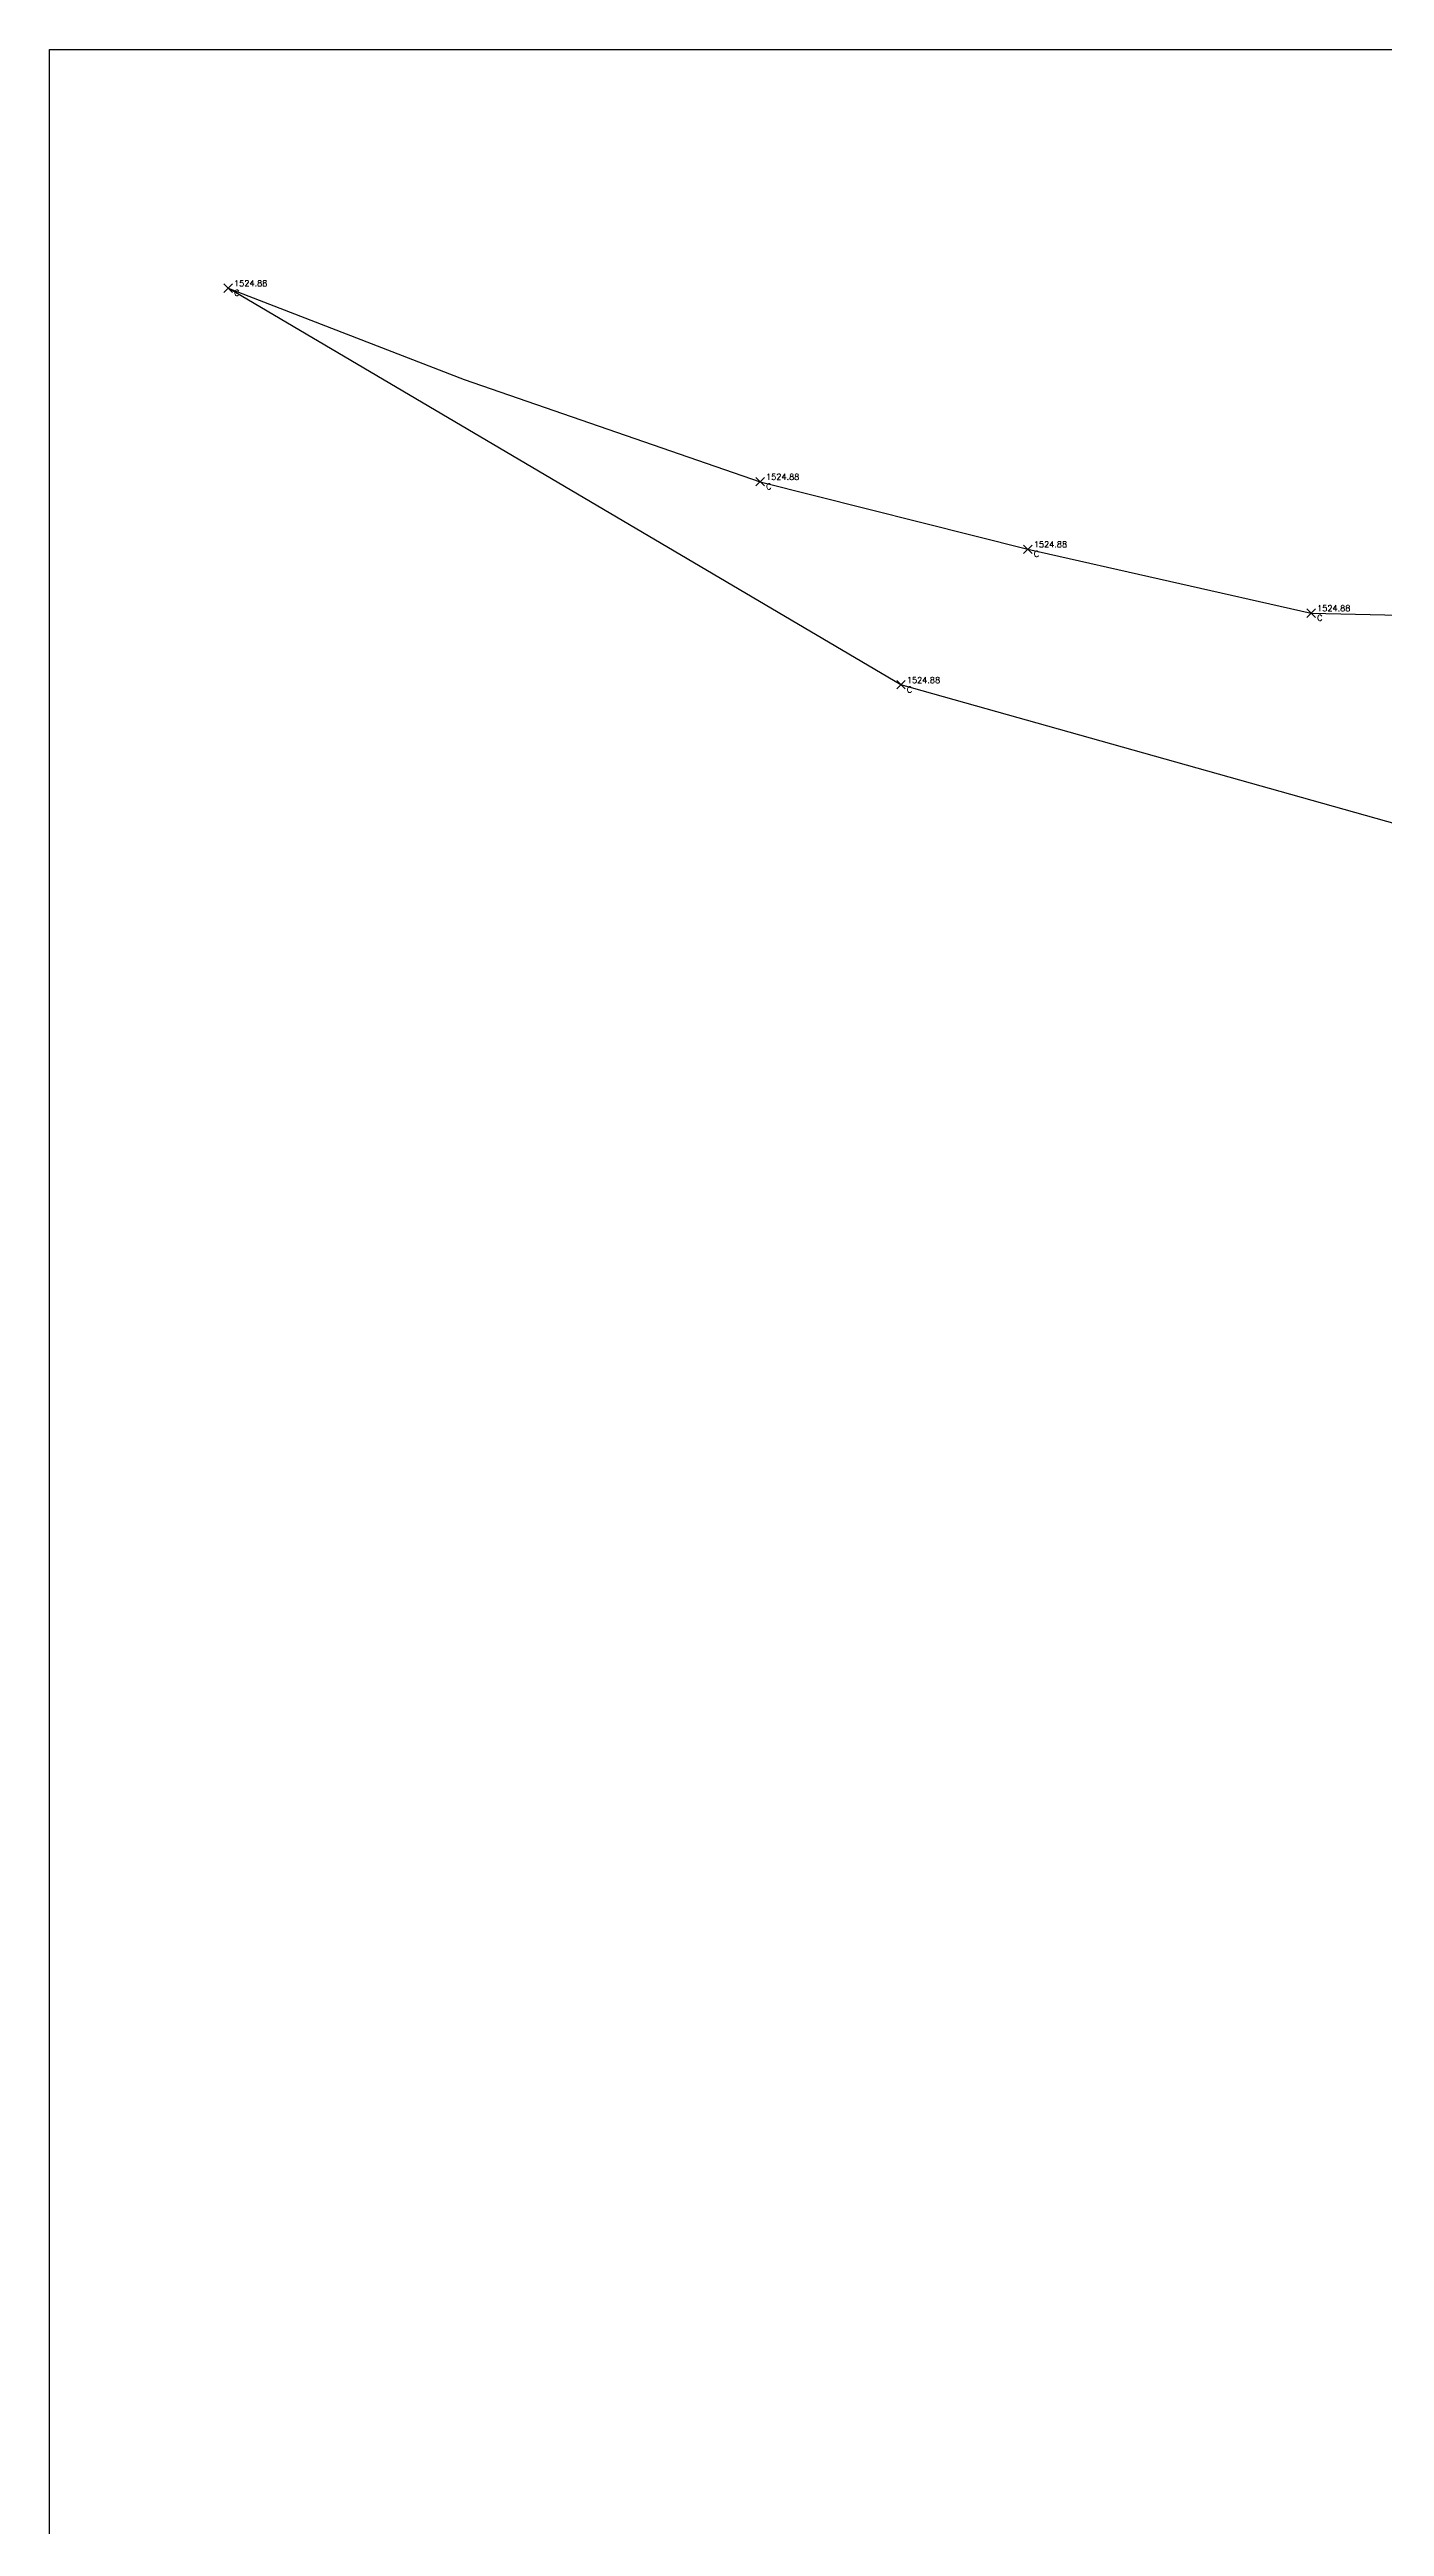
# Model space of a CAD drawing. Header units: metres. Extents: x 1097510 to 2158594, y 877039 to 1751652.
# Drawn here: x 1097509.9 to 1097565.8, y 877142.4 to 877246.2 of the extents above; entities that cross this region are included whole.
import ezdxf

# ---------------------------------------------------------------- set-up
doc = ezdxf.new("R2010")
doc.units = ezdxf.units.M
doc.layers.add('V-NODE', color=1, linetype='Continuous')
doc.layers.add('V-NODE-TEXT', color=11, linetype='Continuous')
doc.styles.get("Standard").update_dxf_attribs({"font": 'simplex.shx'})

# ---------------------------------------------------------------- blocks, each defined once
blk = doc.blocks.new('*U7')
at = {"color": 0, "linetype": 'ByBlock', "lineweight": -2, "transparency": 16777216}
for p, q in [((-0.71, -0.71), (0.71, 0.71)), ((-0.71, 0.71), (0.71, -0.71))]:
    blk.add_line(p, q, dxfattribs=at)

msp = doc.modelspace()

# ---------------------------------------------------------------- linework, layer by layer
at = {"color": 7}
msp.add_lwpolyline([(1097792.08, 877038.54), (1097509.87, 877038.54), (1097509.87, 877246.17), (1097792.08, 877246.17)], close=True, dxfattribs=at)
at = {"color": 7, "true_color": 0xf0f0f0, "elevation": 1524.88, "flags": 128}
msp.add_lwpolyline([(1097624.37, 877189.15), (1097601.72, 877201.28), (1097585.81, 877208.21), (1097545.54, 877219.55), (1097517.35, 877236.17), (1097527.24, 877232.34), (1097539.64, 877228.06), (1097550.86, 877225.23), (1097562.73, 877222.55), (1097577.57, 877222.22), (1097589.41, 877223.27), (1097597.08, 877223.05), (1097600.38, 877223.14), (1097605.53, 877220), (1097610.75, 877215.51), (1097615.31, 877211.01), (1097623.57, 877204.43)], dxfattribs=at)

# ---------------------------------------------------------------- block references
at = {"layer": 'V-NODE', "xscale": 0.25, "yscale": 0.25, "zscale": 0.25}
for p in [(1097517.35, 877236.17, 1524.88), (1097539.64, 877228.06, 1524.88), (1097550.86, 877225.23, 1524.88), (1097562.73, 877222.55, 1524.88), (1097545.54, 877219.55, 1524.88)]:
    msp.add_blockref('*U7', p, dxfattribs=at)

# ---------------------------------------------------------------- texts
at = {"layer": 'V-NODE-TEXT', "char_height": 0.25}
for s, insert, attachment_point in [('C', (1097517.6, 877236.1, 1524.88), 1), ('1524.88', (1097517.6, 877236.25, 1524.88), 7), ('1524.88', (1097539.89, 877228.14, 1524.88), 7), ('C', (1097539.89, 877227.99, 1524.88), 1), ('1524.88', (1097551.11, 877225.31, 1524.88), 7), ('C', (1097551.11, 877225.16, 1524.88), 1), ('C', (1097562.98, 877222.48, 1524.88), 1), ('1524.88', (1097562.98, 877222.63, 1524.88), 7), ('C', (1097545.79, 877219.47, 1524.88), 1), ('1524.88', (1097545.79, 877219.62, 1524.88), 7)]:
    msp.add_mtext(s, dxfattribs=dict(at, insert=insert, attachment_point=attachment_point))

doc.saveas('drawing.dxf')
